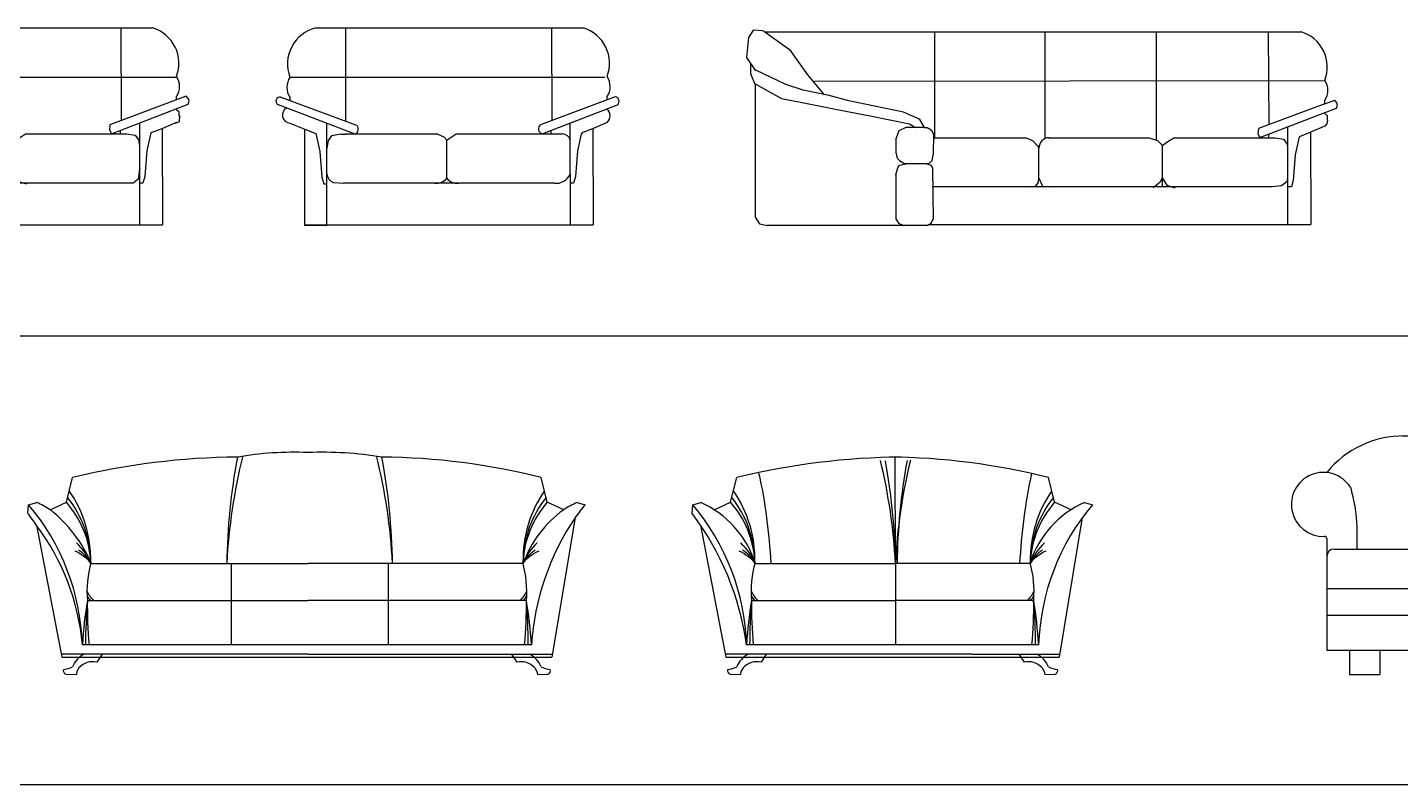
# Model space of a CAD drawing. Header units: millimetres. Extents: x 22852 to 54489, y 38200 to 53043.
# Drawn here: x 43181 to 48753, y 42890 to 45962 of the extents above; entities that cross this region are included whole.
import ezdxf

# ---------------------------------------------------------------- set-up
doc = ezdxf.new("R2010")
doc.units = ezdxf.units.MM
doc.layers.add('www.cad-blocks.net', color=7, linetype='Continuous')

# ---------------------------------------------------------------- blocks, each defined once
blk = doc.blocks.new('A$C21DD57CF')
at = {"linetype": 'Continuous'}
for p, q in [((8.1, 762.7), (28.5, 794.5)), ((8.1, 762.7), (28.5, 794.5)), ((28.5, 794.5), (63.2, 792)), ((28.5, 794.5), (63.2, 792)), ((73.6, 786.5), (2249.7, 786.5)), ((73.6, 786.5), (173.2, 713.8)), ((73.6, 786.5), (2249.7, 786.5)), ((73.6, 786.5), (173.2, 713.8)), ((640.4, 786.5), (761, 786.5)), ((640.4, 786.5), (761, 786.5)), ((761, 786.5), (761, 356.5)), ((761, 786.5), (761, 356.5)), ((1211, 356.5), (1211, 786.5)), ((1211, 786.5), (1661, 786.5)), ((1211, 356.5), (1211, 786.5)), ((1211, 786.5), (1661, 786.5)), ((1661, 786.5), (1661, 346.7)), ((1661, 786.5), (1661, 346.7)), ((2115.8, 783), (2118.8, 409.6)), ((2115.8, 783), (2118.8, 409.6)), ((0, 682), (8.1, 762.7)), ((0, 682), (8.1, 762.7)), ((36.7, 628.3), (0, 682)), ((36.7, 628.3), (0, 682)), ((173.2, 713.8), (246.5, 611.1)), ((173.2, 713.8), (246.5, 611.1)), ((16.3, 616), (16.3, 655.1)), ((16.3, 616), (16.3, 655.1)), ((34.6, 572), (16.3, 616)), ((34.6, 572), (16.3, 616)), ((158.9, 572), (36.7, 630.7)), ((158.9, 572), (36.7, 630.7)), ((34.6, 574.5), (140.6, 515.8)), ((34.6, 574.5), (140.6, 515.8)), ((35.9, 32.1), (35.9, 573.8)), ((35.9, 32.1), (35.9, 573.8)), ((228.2, 550), (158.9, 572)), ((228.2, 550), (158.9, 572)), ((246.5, 611.1), (313.7, 530.5)), ((246.5, 611.1), (313.7, 530.5)), ((273.6, 586.5), (2345.4, 589.1)), ((273.6, 586.5), (2345.4, 589.1)), ((140.6, 515.8), (218, 501.1)), ((140.6, 515.8), (218, 501.1)), ((334.1, 528), (228.2, 550)), ((334.1, 528), (228.2, 550)), ((413.6, 506), (334.1, 528)), ((413.6, 506), (334.1, 528)), ((517.5, 484), (413.6, 506)), ((517.5, 484), (413.6, 506)), ((2345.7, 494.5), (2345.6, 509.1)), ((2345.7, 494.5), (2345.6, 509.1)), ((2394.5, 498.6), (2386.4, 508.2)), ((2394.5, 498.6), (2386.4, 508.2)), ((218, 501.1), (326, 479.1)), ((218, 501.1), (326, 479.1)), ((326, 479.1), (421.7, 459.6)), ((326, 479.1), (421.7, 459.6)), ((421.7, 459.6), (501.2, 444.9)), ((421.7, 459.6), (501.2, 444.9)), ((635.6, 459.6), (517.5, 484)), ((635.6, 459.6), (517.5, 484)), ((702.9, 430.2), (635.6, 459.6)), ((702.9, 430.2), (635.6, 459.6)), ((2345.7, 494.5), (2075.8, 393.5)), ((2345.7, 494.5), (2075.8, 393.5)), ((2081.9, 357.2), (2343.1, 457.7)), ((2081.9, 357.2), (2343.1, 457.7)), ((2356.3, 445.2), (2343.1, 457.7)), ((2356.3, 445.2), (2343.1, 457.7)), ((2392.5, 476.8), (2396.5, 488.9)), ((2392.5, 476.8), (2396.5, 488.9)), ((2396.5, 488.9), (2394.5, 498.6)), ((2396.5, 488.9), (2394.5, 498.6)), ((35.9, 32.1), (35.9, 400.1)), ((35.9, 32.1), (35.9, 400.1)), ((501.2, 444.9), (660.1, 413.1)), ((501.2, 444.9), (660.1, 413.1)), ((645.8, 398.5), (617.3, 383.8)), ((645.8, 398.5), (617.3, 383.8)), ((660.1, 413.1), (684.5, 398.5)), ((660.1, 413.1), (684.5, 398.5)), ((700.8, 430.2), (719.2, 398.5)), ((700.8, 430.2), (719.2, 398.5)), ((702.9, 426.7), (702.9, 430.2)), ((702.9, 426.7), (702.9, 430.2)), ((719.2, 398.5), (731.4, 398.5)), ((719.2, 398.5), (731.4, 398.5)), ((731.4, 398.5), (747.7, 388.7)), ((731.4, 398.5), (747.7, 388.7)), ((2075.8, 393.5), (2073.8, 374.1)), ((2075.8, 393.5), (2073.8, 374.1)), ((2346.2, 403.4), (2287.8, 378.3)), ((2346.2, 403.4), (2287.8, 378.3)), ((2356.3, 428.2), (2356.3, 445.2)), ((2356.3, 428.2), (2356.3, 445.2)), ((617.3, 383.8), (605.9, 354.2)), ((617.3, 383.8), (605.9, 354.2)), ((605.9, 294.3), (605.9, 354.2)), ((605.9, 294.3), (605.9, 354.2)), ((747.7, 388.7), (757.3, 371.4)), ((747.7, 388.7), (757.3, 371.4)), ((757.3, 371.4), (755.9, 286.7)), ((757.3, 371.4), (755.9, 286.7)), ((761, 356.5), (1133.7, 356.5)), ((761, 356.5), (1133.7, 356.5)), ((797.2, 356.5), (1133.7, 356.5)), ((797.2, 356.5), (1133.7, 356.5)), ((1133.7, 356.5), (1159.8, 344.8)), ((1133.7, 356.5), (1159.8, 344.8)), ((1159.8, 344.8), (1180.1, 323.9)), ((1159.8, 344.8), (1180.1, 323.9)), ((1225.4, 356.5), (1632.6, 356.5)), ((1225.4, 356.5), (1632.6, 356.5)), ((1632.6, 356.5), (1666.8, 344.8)), ((1632.6, 356.5), (1666.8, 344.8)), ((1666.8, 344.8), (1685.1, 326.5)), ((1666.8, 344.8), (1685.1, 326.5)), ((1684.2, 323.9), (1704.5, 337.8)), ((1684.2, 323.9), (1704.5, 337.8)), ((1704.5, 337.8), (1732.6, 356.5)), ((1704.5, 337.8), (1732.6, 356.5)), ((1732.6, 356.5), (2144.2, 356.5)), ((1732.6, 356.5), (2111, 356.5)), ((1732.6, 356.5), (2144.2, 356.5)), ((1732.6, 356.5), (2111, 356.5)), ((2073.8, 374.1), (2077.9, 364.5)), ((2073.8, 374.1), (2077.9, 364.5)), ((2077.9, 364.5), (2081.9, 357.2)), ((2077.9, 364.5), (2081.9, 357.2)), ((2118.5, 356.5), (2118.5, 371.3)), ((2118.5, 356.5), (2118.5, 371.3)), ((2144.2, 356.5), (2177.5, 351.1)), ((2144.2, 356.5), (2177.5, 351.1)), ((2177.5, 351.1), (2191.5, 332.5)), ((2177.5, 351.1), (2191.5, 332.5)), ((2194.2, 348), (2193.2, 347.7)), ((2194.2, 348), (2193.2, 347.7)), ((2241.9, 360.4), (2225.5, 287.4)), ((2241.9, 360.4), (2225.5, 287.4)), ((2286.4, 377.7), (2241.9, 360.4)), ((2286.4, 377.7), (2241.9, 360.4)), ((2287.8, 378.3), (2288.9, 4.9)), ((2287.8, 378.3), (2288.9, 4.9)), ((605.9, 294.3), (609.1, 276.2)), ((605.9, 294.3), (609.1, 276.2)), ((751.7, 264), (755.9, 286.7)), ((751.7, 264), (755.9, 286.7)), ((1180.1, 323.9), (1185.8, 313.5)), ((1180.1, 323.9), (1185.8, 313.5)), ((1185.1, 191.8), (1185.1, 314.8)), ((1185.1, 191.8), (1185.1, 314.8)), ((1685.1, 326.5), (1685.1, 159.4)), ((1685.1, 326.5), (1685.1, 159.4)), ((2191.5, 332.5), (2193.5, 320.3)), ((2191.5, 332.5), (2193.5, 320.3)), ((2225.5, 287.4), (2217.7, 183.2)), ((2225.5, 287.4), (2217.7, 183.2)), ((605.1, 205.3), (613.2, 234.7)), ((605.1, 205.3), (613.2, 234.7)), ((609.1, 276.2), (619.3, 264)), ((609.1, 276.2), (619.3, 264)), ((613.2, 234.7), (619.3, 244.5)), ((613.2, 234.7), (619.3, 244.5)), ((619.3, 264), (643.8, 249.3)), ((619.3, 264), (643.8, 249.3)), ((619.3, 244.5), (639.7, 249.3)), ((619.3, 244.5), (639.7, 249.3)), ((736.3, 250.1), (642.5, 250.1)), ((736.3, 250.1), (642.5, 250.1)), ((733.4, 249.3), (747.7, 244.5)), ((733.4, 249.3), (747.7, 244.5)), ((735.4, 249.3), (751.7, 264)), ((735.4, 249.3), (751.7, 264)), ((747.7, 244.5), (753.8, 233.5)), ((747.7, 244.5), (753.8, 233.5)), ((753.8, 233.5), (755.8, 24.4)), ((753.8, 233.5), (755.8, 24.4)), ((605.9, 25.5), (605.9, 208.4)), ((605.9, 25.5), (605.9, 208.4)), ((1171.4, 160.5), (1183, 174.4)), ((1171.4, 160.5), (1183, 174.4)), ((1183, 174.4), (1185.1, 191.8)), ((1183, 174.4), (1185.1, 191.8)), ((1185.1, 191.8), (1200.3, 160.5)), ((1185.1, 191.8), (1200.3, 160.5)), ((1675.5, 174.4), (1649.5, 153.5)), ((1675.5, 174.4), (1649.5, 153.5)), ((1687.1, 195.2), (1675.5, 174.4)), ((1687.1, 195.2), (1675.5, 174.4)), ((1684.2, 195.2), (1704.5, 163.9)), ((1684.2, 195.2), (1704.5, 163.9)), ((2191.2, 178), (2170.3, 161.2)), ((2191.2, 178), (2170.3, 161.2)), ((2193.5, 193.8), (2191.2, 178)), ((2193.5, 193.8), (2191.2, 178)), ((2217.7, 183.2), (2209.7, 156.5)), ((2217.7, 183.2), (2209.7, 156.5)), ((2131.4, 156.5), (752.2, 156.5)), ((2131.4, 156.5), (752.2, 156.5)), ((1151.6, 156.5), (1171.4, 160.5)), ((1151.6, 156.5), (1171.4, 160.5)), ((1200.3, 160.5), (1232.2, 156.5)), ((1200.3, 160.5), (1232.2, 156.5)), ((1704.5, 163.9), (1736.4, 153.5)), ((1704.5, 163.9), (1736.4, 153.5)), ((2170.3, 161.2), (2131.4, 156.5)), ((2170.3, 161.2), (2131.4, 156.5)), ((2209.7, 156.5), (2193.5, 156.5)), ((2209.7, 156.5), (2193.5, 156.5)), ((34.6, 34.2), (50.9, 7.3)), ((34.6, 34.2), (50.9, 7.3)), ((50.9, 7.3), (83.5, 0)), ((50.9, 7.3), (83.5, 0)), ((731.6, 0.1), (82.9, 0.1)), ((731.6, 0.1), (82.9, 0.1)), ((605.1, 26.9), (615.3, 9.8)), ((605.1, 26.9), (615.3, 9.8)), ((731.6, 0.1), (605.9, 0.1)), ((731.6, 0.1), (605.9, 0.1)), ((615.3, 9.8), (635.6, 0)), ((615.3, 9.8), (635.6, 0)), ((731.4, 0), (747.7, 9.8)), ((731.4, 0), (747.7, 9.8)), ((747.7, 9.8), (755.8, 26.9)), ((747.7, 9.8), (755.8, 26.9))]:
    blk.add_line(p, q, dxfattribs=at)
for p, q in [((63.2, 792), (73.6, 786.5)), ((63.2, 792), (73.6, 786.5)), ((2345.7, 494.5), (2386.4, 508.2)), ((2345.7, 494.5), (2386.4, 508.2)), ((2343.1, 457.7), (2392.5, 476.8)), ((2343.1, 457.7), (2392.5, 476.8)), ((719.2, 398.5), (645.8, 398.5)), ((719.2, 398.5), (645.8, 398.5)), ((2193.5, 400.2), (2193.5, 4.9)), ((2193.5, 400.2), (2193.5, 4.9)), ((2353.5, 413.1), (2346.2, 403.4)), ((2353.5, 413.1), (2346.2, 403.4)), ((2356.3, 428.2), (2353.5, 413.1)), ((2356.3, 428.2), (2353.5, 413.1)), ((739.5, 4.9), (2288.9, 4.9)), ((739.5, 4.9), (2288.9, 4.9))]:
    blk.add_line(p, q)
for centre, radius, start, end in [((2205.6, 643), 149.9, 338.8976, 73.2177), ((2205.6, 643), 149.9, 338.8976, 73.2177), ((2285.8, 548.2), 72.2, 326.352, 34.4802), ((2285.8, 548.2), 72.2, 326.352, 34.4802)]:
    blk.add_arc(centre, radius, start, end, dxfattribs=at)
blk.add_arc((1228.2, 313.3), 43.2, 92.4362, 179.0526)
blk.add_arc((1228.2, 313.3), 43.2, 92.4362, 179.0526)
blk = doc.blocks.new('A$C05430CFC')
for p, q in [((155.2, 801.7, -342.9), (1763.7, 801.7, -342.9)), ((155.2, 801.7, -342.9), (1763.7, 801.7, -342.9)), ((275.8, 801.7, -342.9), (275.8, 423.7, -342.9)), ((275.8, 801.7, -342.9), (275.8, 423.7, -342.9)), ((725.8, 371.7, -342.9), (725.8, 801.7, -342.9)), ((725.8, 801.7, -342.9), (1175.8, 801.7, -342.9)), ((725.8, 371.7, -342.9), (725.8, 801.7, -342.9)), ((725.8, 801.7, -342.9), (1175.8, 801.7, -342.9)), ((1175.8, 801.7, -342.9), (1175.8, 362, -342.9)), ((1175.8, 801.7, -342.9), (1175.8, 362, -342.9)), ((1634.7, 801.7, -342.9), (1635.7, 425.6, -342.9)), ((1634.7, 801.7, -342.9), (1635.7, 425.6, -342.9)), ((50.8, 601.7, -342.9), (1861.9, 601.7, -342.9)), ((50.8, 601.7, -342.9), (1861.9, 601.7, -342.9)), ((0, 501.4, -342.9), (2, 511.1, -342.9)), ((0, 501.4, -342.9), (2, 511.1, -342.9)), ((2, 511.1, -342.9), (10.1, 520.8, -342.9)), ((2, 511.1, -342.9), (10.1, 520.8, -342.9)), ((14.1, 520.8, -342.9), (321, 407, -342.9)), ((14.1, 520.8, -342.9), (321, 407, -342.9)), ((50.8, 501.7, -342.9), (50.8, 521.7, -342.9)), ((50.8, 501.7, -342.9), (50.8, 521.7, -342.9)), ((50.8, 501.7, -342.9), (65.5, 501.7, -342.9)), ((50.8, 501.7, -342.9), (65.5, 501.7, -342.9)), ((1900.2, 524.6, -342.9), (1590.6, 408.8, -342.9)), ((1900.2, 524.6, -342.9), (1590.6, 408.8, -342.9)), ((1860.5, 509.7, -342.9), (1860.4, 524.3, -342.9)), ((1860.5, 509.7, -342.9), (1860.4, 524.3, -342.9)), ((1909.3, 513.8, -342.9), (1900.2, 524.6, -342.9)), ((1909.3, 513.8, -342.9), (1900.2, 524.6, -342.9)), ((1907.3, 492, -342.9), (1911.3, 504.1, -342.9)), ((1907.3, 492, -342.9), (1911.3, 504.1, -342.9)), ((1911.3, 504.1, -342.9), (1909.3, 513.8, -342.9)), ((1911.3, 504.1, -342.9), (1909.3, 513.8, -342.9)), ((4, 489.3, -342.9), (0, 501.4, -342.9)), ((4, 489.3, -342.9), (0, 501.4, -342.9)), ((314.9, 370.6, -342.9), (4, 489.3, -342.9)), ((314.9, 370.6, -342.9), (4, 489.3, -342.9)), ((40.4, 457.8, -342.9), (50.5, 467.5, -342.9)), ((40.4, 457.8, -342.9), (50.5, 467.5, -342.9)), ((40.4, 440.9, -342.9), (40.4, 457.8, -342.9)), ((40.4, 440.9, -342.9), (40.4, 457.8, -342.9)), ((1596.7, 372.4, -342.9), (1907.3, 492, -342.9)), ((1596.7, 372.4, -342.9), (1907.3, 492, -342.9)), ((1871.1, 460.4, -342.9), (1861, 470.1, -342.9)), ((1871.1, 460.4, -342.9), (1861, 470.1, -342.9)), ((1872.6, 446.5, -342.9), (1870.7, 420.9, -342.9)), ((1872.6, 446.5, -342.9), (1870.7, 420.9, -342.9)), ((1871.1, 443.5, -342.9), (1871.1, 460.4, -342.9)), ((1871.1, 443.5, -342.9), (1871.1, 460.4, -342.9)), ((38.9, 443.9, -342.9), (40.9, 418.4, -342.9)), ((38.9, 443.9, -342.9), (40.9, 418.4, -342.9)), ((40.9, 418.4, -342.9), (56.3, 411.4, -342.9)), ((40.9, 418.4, -342.9), (56.3, 411.4, -342.9)), ((50.5, 419.1, -342.9), (50.8, 418.9, -342.9)), ((50.5, 419.1, -342.9), (50.8, 418.9, -342.9)), ((50.5, 416, -342.9), (110.5, 390.5, -342.9)), ((50.5, 416, -342.9), (110.5, 390.5, -342.9)), ((109, 397.3, -342.9), (109, 0, -342.9)), ((109, 397.3, -342.9), (109, 0, -342.9)), ((110.5, 390.5, -342.9), (158.8, 371.9, -342.9)), ((110.5, 390.5, -342.9), (158.8, 371.9, -342.9)), ((200.8, 1.7, -342.9), (200.8, 414.2, -342.9)), ((200.8, 1.7, -342.9), (200.8, 414.2, -342.9)), ((321, 407, -342.9), (323, 387.6, -342.9)), ((321, 407, -342.9), (323, 387.6, -342.9)), ((1590.6, 408.8, -342.9), (1588.6, 389.4, -342.9)), ((1590.6, 408.8, -342.9), (1588.6, 389.4, -342.9)), ((1710.3, 416.2, -342.9), (1710.3, 1.7, -342.9)), ((1710.3, 416.2, -342.9), (1710.3, 1.7, -342.9)), ((1801.2, 392.9, -342.9), (1756.7, 375.7, -342.9)), ((1801.2, 392.9, -342.9), (1756.7, 375.7, -342.9)), ((1861, 418.6, -342.9), (1801.2, 392.9, -342.9)), ((1861, 418.6, -342.9), (1801.2, 392.9, -342.9)), ((1802.6, 393.5, -342.9), (1803.7, 2.4, -342.9)), ((1802.6, 393.5, -342.9), (1803.7, 2.4, -342.9)), ((1870.7, 420.9, -342.9), (1855.3, 413.9, -342.9)), ((1870.7, 420.9, -342.9), (1855.3, 413.9, -342.9)), ((1861.1, 421.6, -342.9), (1860.7, 421.5, -342.9)), ((1861.1, 421.6, -342.9), (1860.7, 421.5, -342.9)), ((153.4, 380.3, -342.9), (171.6, 300.4, -342.9)), ((153.4, 380.3, -342.9), (171.6, 300.4, -342.9)), ((205.4, 345.6, -342.9), (200, 312.1, -342.9)), ((205.4, 345.6, -342.9), (200, 312.1, -342.9)), ((200.8, 366.2, -342.9), (201.9, 365.8, -342.9)), ((200.8, 366.2, -342.9), (201.9, 365.8, -342.9)), ((219.4, 364.3, -342.9), (205.4, 345.6, -342.9)), ((219.4, 364.3, -342.9), (205.4, 345.6, -342.9)), ((259, 370.8, -342.9), (219.4, 364.3, -342.9)), ((259, 370.8, -342.9), (219.4, 364.3, -342.9)), ((257.1, 370.2, -342.9), (277.9, 371, -342.9)), ((257.1, 370.2, -342.9), (277.9, 371, -342.9)), ((275.8, 371.7, -342.9), (648.5, 371.7, -342.9)), ((275.8, 371.7, -342.9), (648.5, 371.7, -342.9)), ((312, 371.7, -342.9), (648.5, 371.7, -342.9)), ((312, 371.7, -342.9), (648.5, 371.7, -342.9)), ((319, 377.9, -342.9), (314.9, 370.6, -342.9)), ((319, 377.9, -342.9), (314.9, 370.6, -342.9)), ((323, 387.6, -342.9), (319, 377.9, -342.9)), ((323, 387.6, -342.9), (319, 377.9, -342.9)), ((648.5, 371.7, -342.9), (674.6, 360, -342.9)), ((648.5, 371.7, -342.9), (674.6, 360, -342.9)), ((674.6, 360, -342.9), (694.9, 339.1, -342.9)), ((674.6, 360, -342.9), (694.9, 339.1, -342.9)), ((694.9, 339.1, -342.9), (700.7, 328.7, -342.9)), ((694.9, 339.1, -342.9), (700.7, 328.7, -342.9)), ((740.2, 371.7, -342.9), (1147.4, 371.7, -342.9)), ((740.2, 371.7, -342.9), (1147.4, 371.7, -342.9)), ((1147.4, 371.7, -342.9), (1181.7, 360, -342.9)), ((1147.4, 371.7, -342.9), (1181.7, 360, -342.9)), ((1181.7, 360, -342.9), (1199.9, 341.7, -342.9)), ((1181.7, 360, -342.9), (1199.9, 341.7, -342.9)), ((1199, 339.1, -342.9), (1219.3, 353, -342.9)), ((1199, 339.1, -342.9), (1219.3, 353, -342.9)), ((1199.9, 341.7, -342.9), (1199.9, 174.7, -342.9)), ((1199.9, 341.7, -342.9), (1199.9, 174.7, -342.9)), ((1219.3, 353, -342.9), (1247.4, 371.7, -342.9)), ((1219.3, 353, -342.9), (1247.4, 371.7, -342.9)), ((1247.4, 371.7, -342.9), (1625.8, 371.7, -342.9)), ((1247.4, 371.7, -342.9), (1659, 371.7, -342.9)), ((1247.4, 371.7, -342.9), (1625.8, 371.7, -342.9)), ((1247.4, 371.7, -342.9), (1659, 371.7, -342.9)), ((1588.6, 389.4, -342.9), (1592.7, 379.7, -342.9)), ((1588.6, 389.4, -342.9), (1592.7, 379.7, -342.9)), ((1592.7, 379.7, -342.9), (1596.7, 372.4, -342.9)), ((1592.7, 379.7, -342.9), (1596.7, 372.4, -342.9)), ((1633.3, 371.7, -342.9), (1633.3, 386.5, -342.9)), ((1633.3, 371.7, -342.9), (1633.3, 386.5, -342.9)), ((1659, 371.7, -342.9), (1692.3, 366.3, -342.9)), ((1659, 371.7, -342.9), (1692.3, 366.3, -342.9)), ((1692.3, 366.3, -342.9), (1706.3, 347.8, -342.9)), ((1692.3, 366.3, -342.9), (1706.3, 347.8, -342.9)), ((1706.3, 347.8, -342.9), (1710.3, 323.7, -342.9)), ((1706.3, 347.8, -342.9), (1710.3, 323.7, -342.9)), ((1756.7, 375.7, -342.9), (1740.3, 302.6, -342.9)), ((1756.7, 375.7, -342.9), (1740.3, 302.6, -342.9)), ((171.6, 300.4, -342.9), (179.7, 196.2, -342.9)), ((171.6, 300.4, -342.9), (179.7, 196.2, -342.9)), ((699.9, 254.7, -342.9), (699.9, 330, -342.9)), ((699.9, 174.7, -342.9), (699.9, 330, -342.9)), ((699.9, 254.7, -342.9), (699.9, 330, -342.9)), ((699.9, 174.7, -342.9), (699.9, 330, -342.9)), ((1740.3, 302.6, -342.9), (1732.5, 198.4, -342.9)), ((1740.3, 302.6, -342.9), (1732.5, 198.4, -342.9)), ((200, 232.1, -342.9), (206.2, 191.1, -342.9)), ((200, 232.1, -342.9), (206.2, 191.1, -342.9)), ((1710.9, 229.2, -342.9), (1705.1, 188.2, -342.9)), ((1710.9, 229.2, -342.9), (1705.1, 188.2, -342.9)), ((1712.1, 234.2, -342.9), (1706, 193.2, -342.9)), ((1712.1, 234.2, -342.9), (1706, 193.2, -342.9)), ((179.7, 196.2, -342.9), (187.8, 169.6, -342.9)), ((179.7, 196.2, -342.9), (187.8, 169.6, -342.9)), ((187.8, 169.6, -342.9), (203.9, 169.6, -342.9)), ((187.8, 169.6, -342.9), (203.9, 169.6, -342.9)), ((206.2, 191.1, -342.9), (227.2, 174.3, -342.9)), ((206.2, 191.1, -342.9), (227.2, 174.3, -342.9)), ((227.2, 174.3, -342.9), (269.8, 171.6, -342.9)), ((227.2, 174.3, -342.9), (269.8, 171.6, -342.9)), ((1646.3, 171.7, -342.9), (267, 171.7, -342.9)), ((1646.3, 171.7, -342.9), (267, 171.7, -342.9)), ((651.4, 168.7, -342.9), (686.2, 175.7, -342.9)), ((651.4, 168.7, -342.9), (686.2, 175.7, -342.9)), ((686.2, 175.7, -342.9), (697.8, 189.6, -342.9)), ((686.2, 175.7, -342.9), (697.8, 189.6, -342.9)), ((697.8, 189.6, -342.9), (697.8, 213.9, -342.9)), ((697.8, 189.6, -342.9), (697.8, 213.9, -342.9)), ((697.8, 207, -342.9), (715.2, 175.7, -342.9)), ((697.8, 207, -342.9), (715.2, 175.7, -342.9)), ((715.2, 175.7, -342.9), (747, 172.2, -342.9)), ((715.2, 175.7, -342.9), (747, 172.2, -342.9)), ((1190.3, 189.6, -342.9), (1164.3, 168.7, -342.9)), ((1190.3, 189.6, -342.9), (1164.3, 168.7, -342.9)), ((1201.9, 210.5, -342.9), (1190.3, 189.6, -342.9)), ((1201.9, 210.5, -342.9), (1190.3, 189.6, -342.9)), ((1199, 210.5, -342.9), (1219.3, 179.2, -342.9)), ((1199, 210.5, -342.9), (1219.3, 179.2, -342.9)), ((1219.3, 179.2, -342.9), (1251.2, 168.7, -342.9)), ((1219.3, 179.2, -342.9), (1251.2, 168.7, -342.9)), ((1684.3, 171.3, -342.9), (1646.3, 171.7, -342.9)), ((1684.3, 171.3, -342.9), (1646.3, 171.7, -342.9)), ((1705.1, 188.2, -342.9), (1684.3, 171.3, -342.9)), ((1705.1, 188.2, -342.9), (1684.3, 171.3, -342.9)), ((1724.5, 171.7, -342.9), (1708.4, 171.7, -342.9)), ((1724.5, 171.7, -342.9), (1708.4, 171.7, -342.9)), ((1732.5, 198.4, -342.9), (1724.5, 171.7, -342.9)), ((1732.5, 198.4, -342.9), (1724.5, 171.7, -342.9)), ((1803.7, 1.7, -342.9), (109, 1.7, -342.9)), ((109, 1.7, -342.9), (200.8, 1.7, -342.9)), ((1803.7, 1.7, -342.9), (109, 1.7, -342.9)), ((109, 1.7, -342.9), (200.8, 1.7, -342.9))]:
    blk.add_line(p, q)
for centre, radius, start, end in [((190.5, 656.1, -342.9), 149.9, 103.5221, 201.2641), ((190.5, 656.1, -342.9), 149.9, 103.5221, 201.2641), ((1720.4, 658.3, -342.9), 149.9, 338.8976, 73.2177), ((1720.4, 658.3, -342.9), 149.9, 338.8976, 73.2177), ((110.5, 561, -342.9), 72.2, 145.6816, 213.8098), ((110.5, 561, -342.9), 72.2, 145.6816, 213.8098), ((1800.7, 563.4, -342.9), 72.2, 326.352, 34.4802), ((1800.7, 563.4, -342.9), 72.2, 326.352, 34.4802), ((743, 328.6, -342.9), 43.2, 92.4362, 179.0526), ((743, 328.6, -342.9), 43.2, 92.4362, 179.0526)]:
    blk.add_arc(centre, radius, start, end)
blk = doc.blocks.new('A$C3668046D')
at = {"linetype": 'Continuous'}
for p, q in [((160.5, 801.7), (1247.1, 801.7)), ((160.5, 801.7), (1247.1, 801.7)), ((281.2, 801.7), (281.2, 423.7)), ((281.2, 801.7), (281.2, 423.7)), ((1117.3, 803.7), (1118.3, 425.6)), ((1117.3, 803.7), (1118.3, 425.6)), ((56.2, 601.7), (1333.4, 601.7)), ((56.2, 601.7), (1333.4, 601.7)), ((19.5, 520.8), (326.4, 407)), ((19.5, 520.8), (326.4, 407)), ((56.2, 507.2), (56.2, 521.7)), ((56.2, 507.2), (56.2, 521.7)), ((1376.2, 522.1), (1073.2, 408.8)), ((1376.2, 522.1), (1073.2, 408.8)), ((1343.1, 509.7), (1343, 524.3)), ((1343.1, 509.7), (1343, 524.3)), ((320.3, 370.6), (9.4, 489.3)), ((320.3, 370.6), (9.4, 489.3)), ((1079.4, 372.4), (1385.5, 490.3)), ((1079.4, 372.4), (1385.5, 490.3)), ((55.9, 416), (115.8, 390.5)), ((55.9, 416), (115.8, 390.5)), ((114.4, 391.1), (114.4, 0)), ((114.4, 391.1), (114.4, 0)), ((115.8, 390.5), (160.4, 373.4)), ((115.8, 390.5), (160.4, 373.4)), ((206.2, 1.7), (206.2, 414.2)), ((206.2, 1.7), (206.2, 414.2)), ((1194.5, 3.9), (1193.3, 416.3)), ((1194.5, 3.9), (1193.3, 416.3)), ((1283.8, 392.9), (1244.3, 377.6)), ((1283.8, 392.9), (1244.3, 377.6)), ((1343.6, 418.6), (1283.8, 392.9)), ((1343.6, 418.6), (1283.8, 392.9)), ((1285.2, 393.5), (1286.3, 2.4)), ((1285.2, 393.5), (1286.3, 2.4)), ((160.4, 373.4), (177, 300.4)), ((160.4, 373.4), (177, 300.4)), ((210.8, 345.6), (205.4, 312.1)), ((210.8, 345.6), (205.4, 312.1)), ((206.2, 1.7), (206.2, 371.7)), ((206.2, 1.7), (206.2, 371.7)), ((224.7, 364.3), (210.8, 345.6)), ((224.7, 364.3), (210.8, 345.6)), ((264.3, 370.8), (224.7, 364.3)), ((264.3, 370.8), (224.7, 364.3)), ((262.4, 370.2), (283.2, 371)), ((262.4, 370.2), (283.2, 371)), ((281.2, 371.7), (653.8, 371.7)), ((281.2, 371.7), (653.8, 371.7)), ((317.4, 371.7), (653.8, 371.7)), ((317.4, 371.7), (653.8, 371.7)), ((653.8, 371.7), (679.9, 360)), ((653.8, 371.7), (679.9, 360)), ((679.9, 360), (692.8, 346.8)), ((679.9, 360), (692.8, 346.8)), ((692.8, 346.8), (701.9, 353)), ((692.8, 346.8), (701.9, 353)), ((692.8, 190.6), (692.8, 346.8)), ((692.8, 190.6), (692.8, 346.8)), ((701.9, 353), (730, 371.7)), ((701.9, 353), (730, 371.7)), ((730, 371.7), (1108.4, 371.7)), ((730, 371.7), (1161.9, 371.7)), ((730, 371.7), (1108.4, 371.7)), ((730, 371.7), (1161.9, 371.7)), ((1115.9, 371.7), (1115.9, 386.5)), ((1115.9, 371.7), (1115.9, 386.5)), ((1238.1, 370.5), (1222.9, 302.6)), ((1238.1, 370.5), (1222.9, 302.6)), ((177, 300.4), (185, 196.2)), ((177, 300.4), (185, 196.2)), ((1222.9, 302.6), (1215.1, 198.4)), ((1222.9, 302.6), (1215.1, 198.4)), ((185, 196.2), (193.1, 169.6)), ((185, 196.2), (193.1, 169.6)), ((193.1, 169.6), (206.2, 169.6)), ((193.1, 169.6), (206.2, 169.6)), ((232.5, 174.3), (275.2, 171.6)), ((232.5, 174.3), (275.2, 171.6)), ((1128.9, 171.7), (272.4, 171.7)), ((1128.9, 171.7), (272.4, 171.7)), ((1207.1, 171.7), (1194, 171.7)), ((1207.1, 171.7), (1194, 171.7)), ((1215.1, 198.4), (1207.1, 171.7)), ((1215.1, 198.4), (1207.1, 171.7)), ((1286.3, 1.7), (114.4, 1.7)), ((114.4, 1.7), (206.2, 1.7)), ((1286.3, 1.7), (114.4, 1.7)), ((114.4, 1.7), (206.2, 1.7))]:
    blk.add_line(p, q, dxfattribs=at)
for centre, radius, start, end in [((195.8, 656.1), 149.9, 103.5221, 201.2641), ((195.8, 656.1), 149.9, 103.5221, 201.2641), ((1203, 658.3), 149.9, 338.8976, 73.2177), ((1203, 658.3), 149.9, 338.8976, 73.2177), ((115.8, 561), 72.2, 145.6816, 213.8098), ((115.8, 561), 72.2, 145.6816, 213.8098), ((1283.3, 563.4), 72.2, 326.352, 34.4802), ((1283.3, 563.4), 72.2, 326.352, 34.4802), ((15.8, 504.6), 16.6, 77.197, 247.256), ((15.8, 504.6), 16.6, 77.197, 247.256), ((1373.6, 504.1), 18.2, 310.8456, 81.752), ((1373.6, 504.1), 18.2, 310.8456, 81.752), ((58.2, 448.7), 32.8, 120.4332, 265.8616), ((58.2, 448.7), 32.8, 120.4332, 265.8616), ((1317.6, 445.2), 37.2, 314.3534, 49.3767), ((1317.6, 445.2), 37.2, 314.3534, 49.3767), ((311.5, 390.8), 22, 293.6601, 47.4128), ((311.5, 390.8), 22, 293.6601, 47.4128), ((1084.4, 392), 20.2, 123.7937, 255.4569), ((1084.4, 392), 20.2, 123.7937, 255.4569), ((1162.4, 340.3), 31.4, 7.791, 91.0026), ((1162.4, 340.3), 31.4, 7.791, 91.0026), ((1247.9, 368.3), 10, 111.1697, 167.3559), ((1247.9, 368.3), 10, 111.1697, 167.3559), ((244, 210.6), 37.8, 180.8421, 251.6063), ((244, 210.6), 37.8, 180.8421, 251.6063), ((647.8, 230.4), 58.9, 265.7327, 319.8489), ((647.8, 230.4), 58.9, 265.7327, 319.8489), ((734.5, 226.3), 54.8, 219.262, 276.0868), ((734.5, 226.3), 54.8, 219.262, 276.0868), ((1136.1, 233.4), 62.1, 263.3076, 336.0683), ((1136.1, 233.4), 62.1, 263.3076, 336.0683)]:
    blk.add_arc(centre, radius, start, end, dxfattribs=at)
blk = doc.blocks.new('A$C6A4F0F5C')
for p, q in [((156, 698), (181, 799)), ((156, 698), (181, 799)), ((2107.4, 698), (2082.4, 799)), ((2107.4, 698), (2082.4, 799)), ((0, 653), (2.3, 688.2)), ((0, 653), (2.3, 688.2)), ((2.3, 688.2), (35.3, 697.4)), ((2.3, 688.2), (35.3, 697.4)), ((89.4, 667.9), (156, 698)), ((89.4, 667.9), (156, 698)), ((2174, 667.9), (2107.4, 698)), ((2174, 667.9), (2107.4, 698)), ((2228.2, 697.4), (2261.1, 688.2)), ((2228.2, 697.4), (2261.1, 688.2)), ((2219.8, 635.7), (2126.4, 70)), ((2219.8, 635.7), (2126.4, 70)), ((34.1, 605.2), (137, 70)), ((34.1, 605.2), (137, 70)), ((254.2, 450), (1135.4, 450)), ((254.2, 450), (1135.4, 450)), ((824.7, 450), (824.7, 120)), ((824.7, 450), (824.7, 120)), ((2009.2, 450), (1135.4, 450)), ((2009.2, 450), (1135.4, 450)), ((1461.3, 450), (1461.3, 120)), ((1461.3, 450), (1461.3, 120)), ((241, 300), (1135.4, 300)), ((241, 300), (1135.4, 300)), ((2022.4, 300), (1135.4, 300)), ((2022.4, 300), (1135.4, 300)), ((2042.7, 120), (220.7, 120)), ((2042.7, 120), (220.7, 120)), ((1135.4, 82), (135.6, 82)), ((1135.4, 82), (135.6, 82)), ((137, 70), (2126.4, 70)), ((137, 70), (2126.4, 70)), ((301, 82), (280, 50)), ((301, 82), (280, 50)), ((1135.4, 82), (2127.8, 82)), ((1135.4, 82), (2127.8, 82)), ((1962.5, 82), (1983.4, 50)), ((1962.5, 82), (1983.4, 50)), ((154, 1), (196.2, 0)), ((154, 1), (196.2, 0)), ((198, 12), (196.2, 0)), ((198, 12), (196.2, 0)), ((207, 27), (198, 12)), ((207, 27), (198, 12)), ((2056.4, 27), (2065.4, 12)), ((2056.4, 27), (2065.4, 12)), ((2065.4, 12), (2067.2, 0)), ((2065.4, 12), (2067.2, 0)), ((2067.2, 0), (2109.4, 1)), ((2067.2, 0), (2109.4, 1))]:
    blk.add_line(p, q)
for centre, radius, start, end in [((1079.8, -438.1), 1339.3, 87.6207, 99.8927), ((1079.8, -438.1), 1339.3, 87.6207, 99.8927), ((1193.9, -583.3), 1484.4, 80.6044, 92.2605), ((1193.9, -583.3), 1484.4, 80.6044, 92.2605), ((870.3, -2045.9), 2927.2, 90.4039, 103.6201), ((870.3, -2045.9), 2927.2, 90.4039, 103.6201), ((3051.9, 339.1), 2247.8, 165.9049, 177.1722), ((3051.9, 339.1), 2247.8, 165.9049, 177.1722), ((3331.6, 417), 2525, 169.4054, 179.2511), ((3331.6, 417), 2525, 169.4054, 179.2511), ((-766, 339.1), 2247.8, 2.8278, 14.0951), ((-766, 339.1), 2247.8, 2.8278, 14.0951), ((-1045.7, 417), 2525, 0.7489, 10.5946), ((1416.2, -1855.6), 2736.9, 75.912, 89.5804), ((-1045.7, 417), 2525, 0.7489, 10.5946), ((1416.2, -1855.6), 2736.9, 75.912, 89.5804), ((-241.6, 464.1), 496.4, 359.0527, 34.4749), ((-241.6, 464.1), 496.4, 359.0527, 34.4749), ((2505, 464.1), 496.4, 145.5251, 180.9473), ((2505, 464.1), 496.4, 145.5251, 180.9473), ((-703.7, 90.7), 924.9, 1.8141, 40.2407), ((-703.7, 90.7), 924.9, 1.8141, 40.2407), ((-132.4, 324.4), 408.9, 57.0906, 65.796), ((-132.4, 324.4), 408.9, 57.0906, 65.796), ((-137, 437.9), 391.8, 2.8353, 41.6016), ((-137, 437.9), 391.8, 2.8353, 41.6016), ((-179, 449.4), 433.4, 1.0392, 38.3276), ((-179, 449.4), 433.4, 1.0392, 38.3276), ((2442.4, 449.4), 433.4, 141.6724, 178.9608), ((2442.4, 449.4), 433.4, 141.6724, 178.9608), ((2400.4, 437.9), 391.8, 138.3984, 177.1647), ((2400.4, 437.9), 391.8, 138.3984, 177.1647), ((2395.8, 324.4), 408.9, 114.204, 122.5647), ((2395.8, 324.4), 408.9, 114.204, 122.5647), ((2967.1, 90.7), 924.9, 139.7593, 143.9098), ((2967.1, 90.7), 924.9, 139.7593, 143.9098), ((-920.2, -40.3), 1152.1, 34.0361, 36.9959), ((-920.2, -40.3), 1152.1, 34.0361, 36.9959), ((-269.1, 220.2), 574.5, 23.5799, 51.265), ((-269.1, 220.2), 574.5, 23.5799, 51.265), ((2445.3, 291.4), 464, 125.7763, 160.0196), ((2445.3, 291.4), 464, 125.7763, 160.0196), ((3096.4, 46.1), 1056.3, 146.0887, 175.9904), ((3096.4, 46.1), 1056.3, 146.0887, 175.9904), ((-712.2, 38.9), 936.4, 4.9711, 37.1416), ((-712.2, 38.9), 936.4, 4.9711, 37.1416), ((-25, 310.8), 314.9, 26.2479, 45.1562), ((-25, 310.8), 314.9, 26.2479, 45.1562), ((122.1, 378), 150.8, 28.5137, 56.6581), ((122.1, 378), 150.8, 28.5137, 56.6581), ((2288.4, 310.8), 314.9, 134.8438, 153.7521), ((2288.4, 310.8), 314.9, 134.8438, 153.7521), ((2141.3, 378), 150.8, 123.3419, 151.4863), ((2141.3, 378), 150.8, 123.3419, 151.4863), ((75.7, 271.6), 255.9, 44.2103, 63.2132), ((75.7, 271.6), 255.9, 44.2103, 63.2132), ((673.9, 336.3), 434.5, 164.3451, 184.7913), ((673.9, 336.3), 434.5, 164.3451, 184.7913), ((2187.7, 271.6), 255.9, 116.7868, 135.7897), ((2187.7, 271.6), 255.9, 116.7868, 135.7897), ((1589.5, 336.3), 434.5, 355.2087, 15.6549), ((1589.5, 336.3), 434.5, 355.2087, 15.6549), ((359.8, 390.6), 131, 203.2454, 223.763), ((359.8, 390.6), 131, 203.2454, 223.763), ((1903.6, 390.6), 131, 316.237, 336.7546), ((1903.6, 390.6), 131, 316.237, 336.7546), ((2020, 8.6), 1802.8, 170.6975, 176.4569), ((2020, 8.6), 1802.8, 170.6975, 176.4569), ((2829.1, 96), 2596.1, 175.4931, 179.4702), ((2829.1, 96), 2596.1, 175.4931, 179.4702), ((320.3, 359.7), 89.8, 206.3352, 221.6851), ((320.3, 359.7), 89.8, 206.3352, 221.6851), ((1884, 273), 1643.2, 179.0584, 185.3424), ((1884, 273), 1643.2, 179.0584, 185.3424), ((1943.1, 359.7), 89.8, 318.3149, 333.6648), ((1943.1, 359.7), 89.8, 318.3149, 333.6648), ((379.4, 273), 1643.2, 354.6576, 0.9416), ((379.4, 273), 1643.2, 354.6576, 0.9416), ((-565.7, 96), 2596.1, 0.5298, 4.5069), ((243.4, 8.6), 1802.8, 3.5431, 9.3025), ((-565.7, 96), 2596.1, 0.5298, 4.5069), ((243.4, 8.6), 1802.8, 3.5431, 9.3025), ((270, -3.6), 95.2, 115.8946, 159.312), ((270, -3.6), 95.2, 115.8946, 159.312), ((1993.4, -3.6), 95.2, 20.688, 64.1054), ((1993.4, -3.6), 95.2, 20.688, 64.1054), ((158.8, 15.7), 15.5, 163.7636, 251.7535), ((158.8, 15.7), 15.5, 163.7636, 251.7535), ((137.5, 117.6), 97.9, 273.831, 296.417), ((137.5, 117.6), 97.9, 273.831, 296.417), ((264.6, -28.4), 79.9, 78.8551, 136.1209), ((264.6, -28.4), 79.9, 78.8551, 136.1209), ((1998.9, -28.4), 79.9, 43.8791, 101.1449), ((1998.9, -28.4), 79.9, 43.8791, 101.1449), ((2126, 117.6), 97.9, 243.583, 266.169), ((2126, 117.6), 97.9, 243.583, 266.169), ((2104.6, 15.7), 15.5, 288.2465, 16.2364), ((2104.6, 15.7), 15.5, 288.2465, 16.2364)]:
    blk.add_arc(centre, radius, start, end)
blk = doc.blocks.new('A$C2A9F3CFE')
blk.add_blockref('A$C6A4F0F5C', (0, 0))
blk = doc.blocks.new('A$C096648B9')
for p, q in [((824.7, 450), (824.2, 881)), ((156, 698), (181, 799)), ((1470.8, 698), (1445.8, 799)), ((0, 653), (2.3, 688.2)), ((2.3, 688.2), (35.3, 697.4)), ((89.4, 667.9), (156, 698)), ((1537.4, 667.9), (1470.8, 698)), ((1591.6, 697.4), (1624.5, 688.2)), ((1583.2, 635.7), (1489.8, 70)), ((34.1, 605.2), (137, 70)), ((254.2, 450), (824.7, 450)), ((1372.6, 450), (824.7, 450)), ((824.7, 450), (824.7, 120)), ((824.7, 450), (824.7, 120)), ((241, 300), (824.7, 300)), ((1385.8, 300), (824.7, 300)), ((824.7, 120), (220.7, 120)), ((1406.1, 120), (824.7, 120)), ((1135.4, 82), (135.6, 82)), ((137, 70), (1489.8, 70)), ((301, 82), (280, 50)), ((1135.4, 82), (1491.2, 82)), ((1325.9, 82), (1346.8, 50)), ((154, 1), (196.2, 0)), ((198, 12), (196.2, 0)), ((207, 27), (198, 12)), ((1419.8, 27), (1428.8, 12)), ((1428.8, 12), (1430.6, 0)), ((1430.6, 0), (1472.8, 1))]:
    blk.add_line(p, q)
for centre, radius, start, end in [((870.3, -2045.9), 2927.2, 90.4039, 103.6201), ((-1420.4, 338.8), 2247.8, 2.8278, 13.6195), ((-1700.1, 416.7), 2525, 0.7489, 10.2508), ((779.6, -1855.6), 2736.9, 75.912, 89.5804), ((3069.8, 338.5), 2247.8, 166.3529, 177.1722), ((3356.4, 416.7), 2525, 169.7215, 179.2511), ((-1924.8, 338.8), 2247.8, 2.8278, 12.3432), ((3574.1, 338.8), 2247.8, 167.7632, 177.1722), ((-241.6, 464.1), 496.4, 359.0527, 34.4749), ((1868.4, 464.1), 496.4, 145.5251, 180.9473), ((-703.7, 90.7), 924.9, 1.8141, 40.2407), ((-132.4, 324.4), 408.9, 18.4113, 65.796), ((-137, 437.9), 391.8, 2.8353, 41.6016), ((-179, 449.4), 433.4, 1.0392, 38.3276), ((1759.2, 324.4), 408.9, 114.204, 161.5887), ((1805.8, 449.4), 433.4, 141.6724, 178.9608), ((1763.8, 437.9), 391.8, 138.3984, 177.1647), ((2330.5, 90.7), 924.9, 139.7593, 178.1859), ((-920.2, -40.3), 1152.1, 7.9974, 36.9959), ((-25, 310.8), 314.9, 26.2479, 45.1562), ((122.1, 378), 150.8, 28.5137, 56.6581), ((1651.9, 310.8), 314.9, 134.8438, 153.7521), ((1504.7, 378), 150.8, 123.3419, 151.4863), ((75.7, 271.6), 255.9, 44.2103, 63.2132), ((673.9, 336.3), 434.5, 164.3451, 184.7913), ((1551.1, 271.6), 255.9, 116.7868, 135.7897), ((952.9, 336.3), 434.5, 355.2087, 15.6549), ((359.8, 390.6), 131, 203.2454, 223.763), ((1267, 390.6), 131, 316.237, 336.7546), ((2020, 8.6), 1802.8, 170.6975, 176.4569), ((2829.1, 96), 2596.1, 175.4931, 179.4702), ((320.3, 359.7), 89.8, 206.3352, 221.6851), ((1884, 273), 1643.2, 179.0584, 185.3424), ((1306.6, 359.7), 89.8, 318.3149, 333.6648), ((-257.2, 273), 1643.2, 354.6576, 0.9416), ((-1202.3, 96), 2596.1, 0.5298, 4.5069), ((-393.2, 8.6), 1802.8, 3.5431, 9.3025), ((270, -3.6), 95.2, 115.8946, 159.312), ((1356.8, -3.6), 95.2, 20.688, 64.1054), ((158.8, 15.7), 15.5, 163.7636, 251.7535), ((137.5, 117.6), 97.9, 273.831, 296.417), ((264.6, -28.4), 79.9, 78.8551, 136.1209), ((1362.3, -28.4), 79.9, 43.8791, 101.1449), ((1489.4, 117.6), 97.9, 243.583, 266.169), ((1468, 15.7), 15.5, 288.2465, 16.2364)]:
    blk.add_arc(centre, radius, start, end)
blk = doc.blocks.new('A$C587E5925')
blk.add_blockref('A$C096648B9', (0, 0))
blk = doc.blocks.new('A$C2A275B23')
for p, q in [((450, 967.2), (1337.7, 967.2)), ((893.8, 347.7), (893.8, 970)), ((143.8, 549.4), (143.8, 98.2)), ((173.8, 508.5), (863.8, 508.5)), ((923.8, 508.5), (1613.8, 508.5)), ((1643.8, 549.4), (1643.8, 98.2)), ((893.8, 347.7), (893.8, 478.5)), ((893.8, 478.5), (893.8, 347.7)), ((143.8, 347.7), (1643.8, 347.7)), ((143.8, 240.6), (1643.8, 240.6)), ((143.8, 98.2), (1643.8, 98.2)), ((236.3, 98.2), (236.3, 0)), ((359.6, 98.2), (359.6, 0)), ((1419.1, 98.2), (1419.1, 0)), ((1542.4, 98.2), (1542.4, 0)), ((236.3, 0), (359.6, 0)), ((1419.1, 0), (1542.4, 0))]:
    blk.add_line(p, q)
for centre, radius, start, end in [((454.3, 568.5), 398.8, 89.3867, 141.1289), ((1333.4, 568.5), 398.8, 38.8711, 90.6133), ((130.1, 689.4), 130.1, 32.4954, 271.5464), ((1648.7, 689.4), 130.1, 272.1097, 147.5046), ((133.8, 549.4), 10, 0, 91.5464), ((1653.8, 549.4), 10, 92.1097, 180), ((173.8, 478.5), 30, 90, 180), ((863.8, 478.5), 30, 0, 90), ((923.8, 478.5), 30, 90, 180), ((1613.8, 478.5), 30, 0, 90)]:
    blk.add_arc(centre, radius, start, end)
for points in [[(239.8, 759.3), (246.2, 733.8), (266.9, 651.9), (266.5, 566.8), (266.1, 508.5)], [(1539, 759.3), (1532.6, 733.8), (1511.8, 651.9), (1512.3, 566.8), (1512.7, 508.5)]]:
    blk.add_open_spline(points, degree=3, knots=[0, 0, 0, 0, 78.594034, 252.992422, 252.992422, 252.992422, 252.992422])
blk = doc.blocks.new('FORMAT')
at = {"color": 155, "true_color": 0x546d8e}
for p, q in [((26581.4, 44711.2), (54489.3, 44711.2)), ((26581.4, 42890.2), (54489.3, 42890.2))]:
    blk.add_line(p, q, dxfattribs=at)

msp = doc.modelspace()

# ---------------------------------------------------------------- block references
for name, p in [('A$C05430CFC', (41925.5, 45158.3)), ('A$C3668046D', (44190.4, 45158.3)), ('A$C21DD57CF', (46100.2, 45158.2)), ('A$C2A275B23', (48309.9, 43337.3)), ('A$C2A9F3CFE', (43183.3, 43337.3)), ('A$C587E5925', (45878.4, 43337.3))]:
    msp.add_blockref(name, p)
at = {"layer": 'www.cad-blocks.net'}
msp.add_blockref('FORMAT', (0, 0), dxfattribs=at)

doc.saveas('drawing.dxf')
